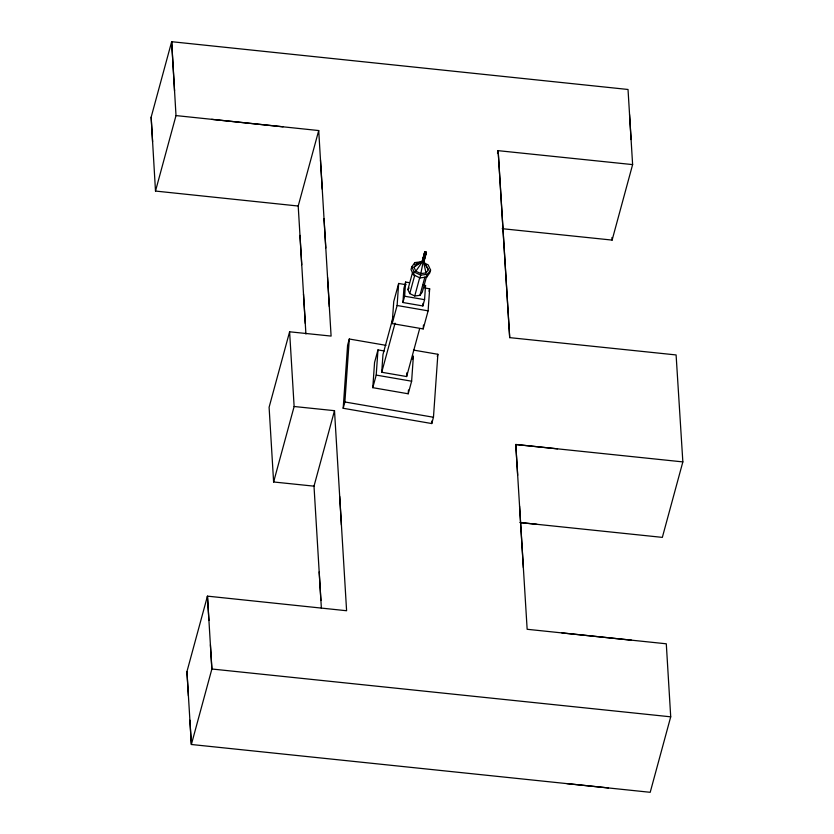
<?xml version="1.0" encoding="UTF-8"?>
<svg xmlns="http://www.w3.org/2000/svg" width="834" height="834" viewBox="0 0 834 834"><rect width="100%" height="100%" fill="white"/><g stroke="black" fill="none" stroke-linecap="round" stroke-linejoin="round"><path stroke-width="1.25" d="M413.476 350.072L437.871 354.283L433.461 417.25L431.751 423.547L343.181 408.274L347.59 345.297L349.3 339.011L385.996 345.339M343.181 408.274L344.89 401.978L349.3 339.011M413.393 356.014L411.631 381.201L408.212 393.784L372.788 387.674L374.56 362.477L377.969 349.905L384.297 350.989M372.788 387.674L376.207 375.091L377.969 349.905M419.638 328.69L406.638 376.551L381.722 372.256L382.962 354.544L393.304 316.503M424.694 287.949L429.656 288.804L428.113 310.842L423.203 328.919L392.199 323.582L393.742 301.543L398.652 283.456L406.095 284.738M392.199 323.582L397.109 305.494L398.652 283.456M423.067 285.061L425.559 285.489L424.569 299.656L422.859 305.953L402.916 302.513L403.917 288.345L405.626 282.059L409.358 282.695M402.916 302.513L404.626 296.226L405.626 282.059M406.638 376.551L406.898 372.756M408.212 393.784L408.472 389.999M422.859 305.953L423.036 303.378M423.203 328.919L423.474 325.031M431.751 423.547L431.929 420.972M420.826 273.562L423.37 260.896L413.977 267.203L415.832 271.196L420.826 273.562L426.018 272.947L428.384 269.695L423.37 260.896M152.591 141.801L151.152 117.177L171.658 41.7L628.023 89.478L632.62 164.6L612.114 240.088L502.204 228.683M305.911 334.007L298.207 206.029L155.499 191.059L176.005 115.582L171.658 41.7L174.556 90.958M298.207 206.029L318.713 130.552L176.005 115.582M188.411 695.91L186.941 671.62L207.447 596.143L346.6 610.738L334.507 410.682L294.131 406.502L289.606 331.796L331.098 336.081L318.713 130.552M289.606 331.796L269.101 407.273L273.615 481.979L314.001 486.159L321.382 608.267M273.615 481.979L294.131 406.502M314.001 486.159L334.507 410.682M381.722 372.256L395.066 323.165M411.777 266.828L411.026 269.58L413.456 274.782L419.961 277.889L426.747 277.076L429.844 272.822L430.584 270.07L428.165 264.868L421.65 261.761L414.863 262.574L411.777 266.828L414.206 272.03L420.711 275.137L427.498 274.323L430.584 270.07M414.362 264.409L414.863 262.574M426.633 276.127L422.296 292.098L419.929 295.361L414.738 295.976L409.744 293.599L407.889 289.617L412.569 272.416M413.456 274.782L414.206 272.03M409.744 293.599L414.759 275.168M422.327 260.823L424.673 252.181L425.601 251.701L426.445 252.483L424.099 261.136L423.172 261.615L422.327 260.823L424.965 251.774M422.557 261.323L424.673 252.181M423.172 261.615L425.517 252.963L426.445 252.483M424.204 259.405L426.216 251.993M423.808 261.542L426.153 252.89M414.738 295.976L419.742 277.545M419.961 277.889L420.711 275.137M419.929 295.361L424.933 276.93M426.747 277.076L427.498 274.323M424.986 287.584L425.559 285.489M428.999 291.212L429.656 288.804M412.455 359.444L413.08 357.15M437.297 356.379L437.871 354.283M497.46 153.133L498.138 150.662L632.62 164.6M509.699 337.634L498.138 150.662L509.699 337.634L676.103 354.94L682.848 461.9L662.342 537.377L519.874 522.532M682.848 461.9L515.777 444.491L527.151 629.284L666.293 643.796L670.713 716.823L650.207 792.3L191.372 744.491L186.941 671.62M415.832 271.196L422.994 260.938M413.977 267.203L416.343 263.951L421.941 261.365M407.889 289.617L409.077 287.991M416.343 263.951L418.418 263.7M422.619 260.427L423.255 260.354M670.713 716.823L211.878 669.004L207.447 596.143L208.927 620.433M566.776 783.606L608.486 787.953M211.69 119.335L283.028 126.81M557.539 448.848L515.777 444.491L517.674 475.286M520.572 522.605L537.033 524.325M561.928 632.912L631.505 640.178M404.626 296.226L424.569 299.656M397.109 305.494L428.113 310.842M376.207 375.091L411.631 381.201M344.89 401.978L433.461 417.25M424.902 252.671L425.517 252.963M423.422 261.021L428.384 269.695M423.359 261.115L426.018 272.947M629.545 114.529L631.088 139.57M611.958 237.492L612.114 240.088M519.561 506.082L523.366 567.683M320.475 159.909L322.247 189.266M324.009 218.633L325.792 248M327.553 277.357L329.336 306.724M299.969 235.386L301.741 264.753M303.503 294.11L305.286 323.477M210.408 644.724L211.878 669.004L191.372 744.491L189.902 720.201M339.699 496.418L341.408 524.993M319.182 571.905L320.902 600.48M151.152 117.177L155.499 191.059"/></g></svg>
